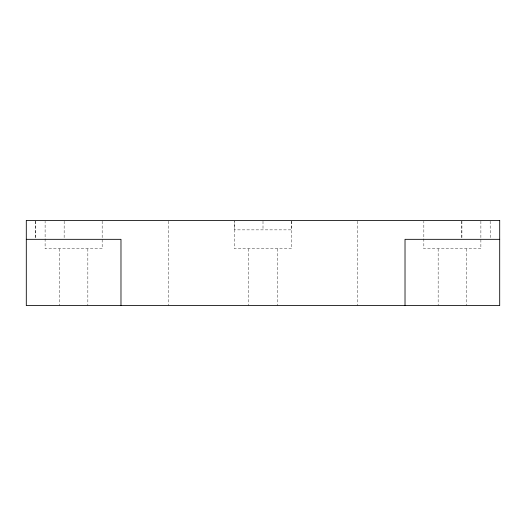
<?xml version="1.0" encoding="UTF-8"?>
<svg xmlns="http://www.w3.org/2000/svg" width="526" height="526" viewBox="0 0 526 526"><rect width="100%" height="100%" fill="white"/><g stroke="black" fill="none" stroke-linecap="round" stroke-linejoin="round"><path stroke-width="0.39" stroke-dasharray="2.63 1.97" d="M490.166 221.183L490.232 239.33M480.882 221.203L480.882 248.798L423.838 248.798L423.838 221.203M466.562 248.798L466.562 305.606M461.894 221.183L461.894 239.33M461.828 221.183L461.828 239.33M438.158 248.798L438.158 305.606M357.68 221.216L357.68 305.606M291.522 221.203L291.522 248.798L234.478 248.798L234.478 221.203M291.404 221.183L291.404 229.862L234.596 229.862L234.596 221.183M277.202 248.798L277.202 305.606M263 221.183L263 229.862M248.798 248.798L248.798 305.606M168.32 221.216L168.32 305.606M102.169 221.203L102.169 248.798L45.111 248.798L45.111 221.203M87.842 248.798L87.842 305.606M64.172 221.183L64.139 239.33M59.438 248.798L59.438 305.606M35.801 221.183L35.801 239.33M35.768 221.183L35.768 239.33"/><path stroke-width="0.79" d="M26.3 239.33L120.98 239.33L120.98 305.606M499.7 239.33L405.02 239.33L405.02 305.606M499.7 220.394L26.3 220.394L26.3 305.606L499.7 305.606L499.7 220.394"/></g></svg>
